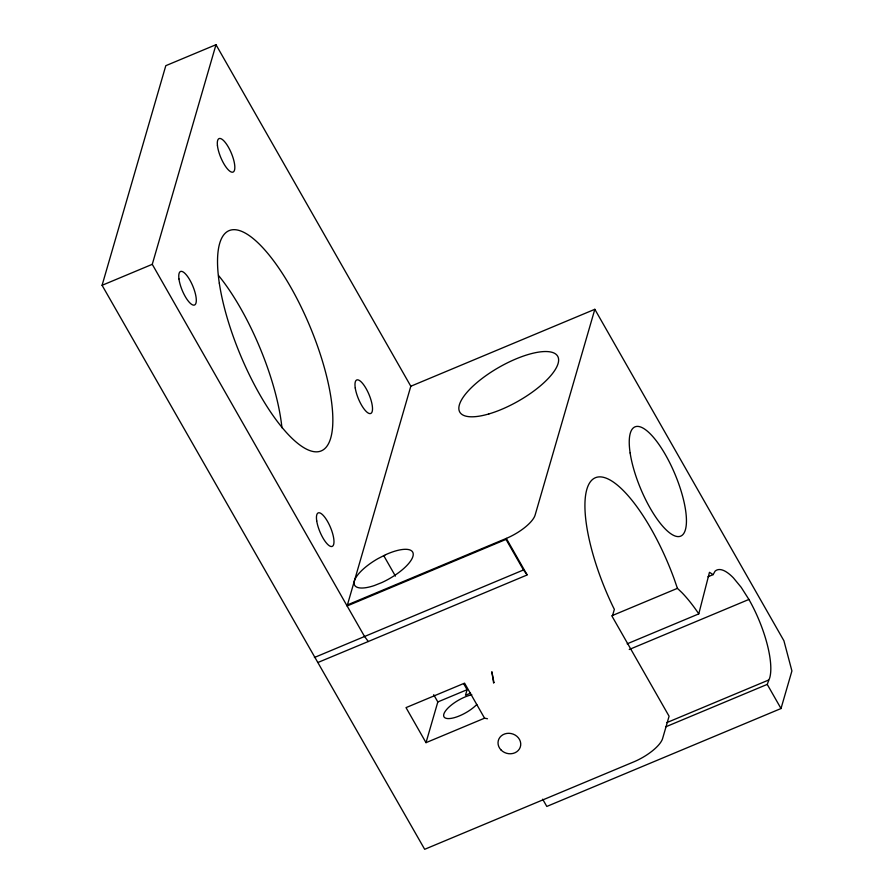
<?xml version="1.0" encoding="UTF-8"?>
<svg xmlns="http://www.w3.org/2000/svg" width="894" height="894" viewBox="0 0 894 894"><rect width="100%" height="100%" fill="white"/><g stroke="black" fill="none" stroke-linecap="round" stroke-linejoin="round"><path stroke-width="1.34" d="M627.163 643.825L698.773 613.887L698.113 612.859A107.962 33.983 67.3 0 0 681.876 592.588L677.417 588.341L674.322 579.357A107.939 33.983 67.3 0 0 595.236 477.798A107.939 33.983 67.3 0 0 612.871 606.389L614.357 609.35L612.256 616.603L669.081 716.228L662.61 738.522A28.653 9.89 -29.7 0 1 633.79 761.867L424.672 849.3L102.084 285.309L165.803 65.687L215.99 44.7L410.815 386.242L347.118 605.964L364.573 636.528L368.306 641.501L527.214 574.931L523.482 569.959L506.015 539.395L506.306 538.411A28.664 9.89 -29.7 0 0 535.126 515.045L594.834 309.302L410.815 386.242M506.015 539.395L347.118 605.964L152.271 264.322L215.99 44.7M487.476 718.742L484.559 718.184L426.002 742.668L437.825 701.946L433.691 694.705M463.774 683.876L467.104 689.699L465.483 695.275L470.579 693.141M698.773 613.887L709.467 572.316L713.133 574.619L715.044 571.21A62.088 19.545 67.3 0 1 733.404 577.882L741.171 587.302L748.915 599.449A62.088 19.545 67.3 0 1 769.7 677.931L767.242 684.391L781.01 708.529L546.804 806.444L542.669 799.202M781.01 708.529L791.916 670.947L783.915 640.763L594.834 309.302M523.482 569.959L314.386 657.503M102.084 285.309L152.271 264.322M347.42 604.914L506.306 538.411L526.991 574.652M318.085 662.42L368.306 641.501M611.787 615.776L677.417 588.341M707.981 576.775L713.133 574.619M437.825 701.946L467.104 689.699M629.242 649.491L748.915 599.449M666.823 722.609L768.482 680.099M665.583 726.889L767.242 684.391M484.559 718.184L464.567 683.15L406.021 707.623L426.002 742.668M383.749 555.655L395.427 576.105M476.815 704.472A21.009 7.253 -29.7 0 1 451.325 718.34A21.009 7.253 -29.7 0 1 446.732 709.4A21.009 7.253 -29.7 0 1 471.82 694.761M218.549 275.508A119.394 37.593 67.3 0 1 281.923 427.734M493.935 682.457L493.633 683.072L491.845 671.752L493.935 682.457M385.504 554.749L377.804 558.716A33.436 11.544 -29.7 0 0 354.125 582.15A33.436 11.544 -29.7 0 0 374.217 585.592L381.794 582.575A33.436 11.544 -29.7 0 0 413.184 555.174A33.436 11.544 -29.7 0 0 385.504 554.749M630.136 452.979A59.216 18.64 67.3 0 0 677.831 536.59A59.216 18.64 67.3 0 0 665.549 454.923A59.216 18.64 67.3 0 0 630.136 452.979M501.065 750.01A11.466 10.136 16.2 0 0 520.252 747.183A11.466 10.136 16.2 0 0 506.831 733.426A11.466 10.136 16.2 0 0 501.065 750.01M488.873 413.933A56.356 19.456 -29.7 0 0 558.292 357.667A56.356 19.456 -29.7 0 0 479.028 380.878A56.356 19.456 -29.7 0 0 488.873 413.933M219.321 283.23A119.394 37.593 67.3 0 0 315.481 451.816A119.394 37.593 67.3 0 0 290.718 287.153A119.394 37.593 67.3 0 0 219.321 283.23M316.722 520.911A18.148 5.71 67.3 0 0 331.339 546.536A18.148 5.71 67.3 0 0 327.573 521.504A18.148 5.71 67.3 0 0 316.722 520.911M217.432 145.498A18.148 5.71 67.3 0 0 231.68 172.14A18.148 5.71 67.3 0 0 229.076 148.37A18.148 5.71 67.3 0 0 217.432 145.498M178.956 278.95A18.148 5.71 67.3 0 0 193.395 305.122A18.148 5.71 67.3 0 0 190.232 280.716A18.148 5.71 67.3 0 0 178.956 278.95M355.253 387.985A18.148 5.71 67.3 0 0 369.87 413.609A18.148 5.71 67.3 0 0 366.104 388.577A18.148 5.71 67.3 0 0 355.253 387.985"/></g></svg>
